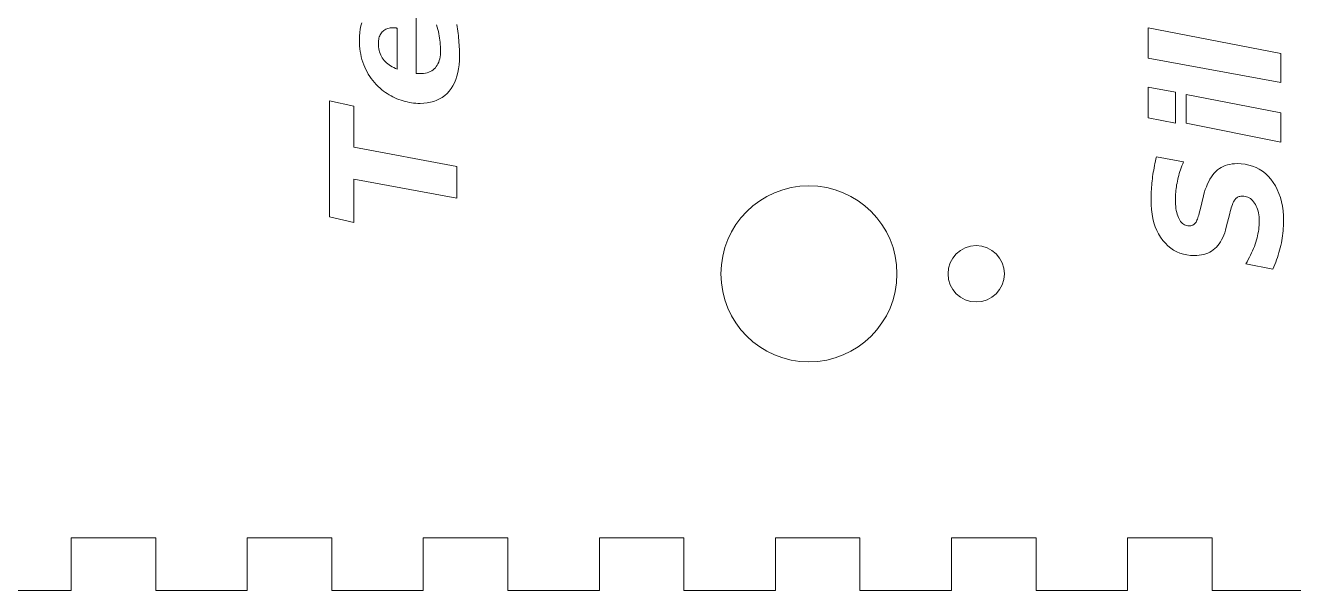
# Model space of a CAD drawing. Header units: millimetres. Extents: x 0 to 555, y 0 to 274.
# Drawn here: x 417.5 to 489.5, y 200 to 232.1 of the extents above; entities that cross this region are included whole.
import ezdxf

# ---------------------------------------------------------------- set-up
doc = ezdxf.new("R2010")
doc.units = ezdxf.units.MM
doc.layers.get('0').update_dxf_attribs({"linetype": 'CONTINUOUS', "lineweight": 0})
doc.layers.add('noname', color=1, linetype='CONTINUOUS', lineweight=0)

msp = doc.modelspace()

# ---------------------------------------------------------------- linework, layer by layer
for p, q in [((424.9, 203), (420.1, 203)), ((420.1, 203), (420.1, 200)), ((424.9, 200), (424.9, 203)), ((434.9, 203), (430.1, 203)), ((430.1, 203), (430.1, 200)), ((434.9, 200), (434.9, 203)), ((444.9, 203), (440.1, 203)), ((440.1, 203), (440.1, 200)), ((444.9, 200), (444.9, 203)), ((454.9, 203), (450.1, 203)), ((450.1, 203), (450.1, 200)), ((454.9, 200), (454.9, 203)), ((464.9, 203), (460.1, 203)), ((460.1, 203), (460.1, 200)), ((464.9, 200), (464.9, 203)), ((474.9, 203), (470.1, 203)), ((470.1, 203), (470.1, 200)), ((474.9, 200), (474.9, 203)), ((484.9, 203), (480.1, 203)), ((480.1, 203), (480.1, 200)), ((484.9, 200), (484.9, 203)), ((420.1, 200), (414.9, 200)), ((430.1, 200), (424.9, 200)), ((440.1, 200), (434.9, 200)), ((450.1, 200), (444.9, 200)), ((460.1, 200), (454.9, 200)), ((470.1, 200), (464.9, 200)), ((480.1, 200), (474.9, 200)), ((490.1, 200), (484.9, 200))]:
    msp.add_line(p, q)
for points in [[(439.696, 233.522), (439.696, 229.378), (439.703, 229.378), (439.711, 229.377), (439.719, 229.377), (439.727, 229.377), (439.737, 229.376), (439.747, 229.376), (439.757, 229.375), (439.768, 229.375), (439.78, 229.374), (439.792, 229.373), (439.804, 229.372), (439.816, 229.371), (439.827, 229.37), (439.837, 229.37), (439.847, 229.369), (439.857, 229.369), (439.865, 229.368), (439.873, 229.368), (439.881, 229.368), (439.888, 229.368), (440.005, 229.371), (440.115, 229.381), (440.22, 229.398), (440.318, 229.421), (440.411, 229.45), (440.497, 229.486), (440.578, 229.529), (440.652, 229.578), (440.721, 229.634), (440.783, 229.697), (440.839, 229.766), (440.889, 229.842), (440.934, 229.924), (440.972, 230.013), (441.005, 230.108), (441.031, 230.211), (441.052, 230.319), (441.067, 230.435), (441.075, 230.557), (441.078, 230.686), (441.077, 230.8), (441.072, 230.915), (441.065, 231.031), (441.054, 231.149), (441.04, 231.268), (441.023, 231.389), (441.003, 231.51), (440.98, 231.633), (440.954, 231.758), (440.925, 231.883), (440.892, 232.01), (440.856, 232.138)], [(439.696, 233.522), (439.696, 229.378), (439.703, 229.378), (439.711, 229.377), (439.719, 229.377), (439.727, 229.377), (439.737, 229.376), (439.747, 229.376), (439.757, 229.375), (439.768, 229.375), (439.78, 229.374), (439.792, 229.373), (439.804, 229.372), (439.816, 229.371), (439.827, 229.37), (439.837, 229.37), (439.847, 229.369), (439.857, 229.369), (439.865, 229.368), (439.873, 229.368), (439.881, 229.368), (439.888, 229.368), (440.005, 229.371), (440.115, 229.381), (440.22, 229.398), (440.318, 229.421), (440.411, 229.45), (440.497, 229.486), (440.578, 229.529), (440.652, 229.578), (440.721, 229.634), (440.783, 229.697), (440.839, 229.766), (440.889, 229.842), (440.934, 229.924), (440.972, 230.013), (441.005, 230.108), (441.031, 230.211), (441.052, 230.319), (441.067, 230.435), (441.075, 230.557), (441.078, 230.686), (441.077, 230.8), (441.072, 230.915), (441.065, 231.031), (441.054, 231.149), (441.04, 231.268), (441.023, 231.389), (441.003, 231.51), (440.98, 231.633), (440.954, 231.758), (440.925, 231.883), (440.892, 232.01), (440.856, 232.138)], [(442.004, 232.163), (442.025, 232.035), (442.044, 231.907), (442.061, 231.78), (442.077, 231.653), (442.091, 231.526), (442.104, 231.398), (442.116, 231.27), (442.126, 231.142), (442.134, 231.013), (442.141, 230.884), (442.147, 230.754), (442.151, 230.624), (442.153, 230.493), (442.154, 230.362), (442.148, 230.111), (442.13, 229.871), (442.101, 229.644), (442.06, 229.428), (442.008, 229.223), (441.944, 229.031), (441.868, 228.85), (441.78, 228.68), (441.681, 228.523), (441.57, 228.377), (441.448, 228.244), (441.317, 228.125), (441.176, 228.021), (441.025, 227.93), (440.864, 227.853), (440.694, 227.79), (440.514, 227.741), (440.325, 227.706), (440.126, 227.685), (439.917, 227.678), (439.793, 227.681), (439.671, 227.687), (439.549, 227.698), (439.428, 227.714), (439.307, 227.734), (439.188, 227.758), (439.069, 227.787), (438.951, 227.82), (438.833, 227.857), (438.717, 227.899), (438.601, 227.945), (438.487, 227.995), (438.376, 228.05), (438.266, 228.108), (438.158, 228.17), (438.052, 228.236), (437.949, 228.306), (437.847, 228.38), (437.747, 228.458), (437.649, 228.54), (437.536, 228.642), (437.429, 228.747), (437.327, 228.857), (437.231, 228.97), (437.14, 229.088), (437.055, 229.209), (436.975, 229.334), (436.902, 229.463), (436.833, 229.596), (436.77, 229.733), (436.713, 229.874), (436.662, 230.017), (436.617, 230.164), (436.578, 230.314), (436.545, 230.467), (436.518, 230.622), (436.497, 230.781), (436.482, 230.943), (436.473, 231.108), (436.47, 231.276), (436.476, 231.491), (436.493, 231.698), (436.521, 231.895), (436.561, 232.083), (436.612, 232.262)], [(442.004, 232.163), (442.025, 232.035), (442.044, 231.907), (442.061, 231.78), (442.077, 231.653), (442.091, 231.526), (442.104, 231.398), (442.116, 231.27), (442.126, 231.142), (442.134, 231.013), (442.141, 230.884), (442.147, 230.754), (442.151, 230.624), (442.153, 230.493), (442.154, 230.362), (442.148, 230.111), (442.13, 229.871), (442.101, 229.644), (442.06, 229.428), (442.008, 229.223), (441.944, 229.031), (441.868, 228.85), (441.78, 228.68), (441.681, 228.523), (441.57, 228.377), (441.448, 228.244), (441.317, 228.125), (441.176, 228.021), (441.025, 227.93), (440.864, 227.853), (440.694, 227.79), (440.514, 227.741), (440.325, 227.706), (440.126, 227.685), (439.917, 227.678), (439.793, 227.681), (439.671, 227.687), (439.549, 227.698), (439.428, 227.714), (439.307, 227.734), (439.188, 227.758), (439.069, 227.787), (438.951, 227.82), (438.833, 227.857), (438.717, 227.899), (438.601, 227.945), (438.487, 227.995), (438.376, 228.05), (438.266, 228.108), (438.158, 228.17), (438.052, 228.236), (437.949, 228.306), (437.847, 228.38), (437.747, 228.458), (437.649, 228.54), (437.536, 228.642), (437.429, 228.747), (437.327, 228.857), (437.231, 228.97), (437.14, 229.088), (437.055, 229.209), (436.975, 229.334), (436.902, 229.463), (436.833, 229.596), (436.77, 229.733), (436.713, 229.874), (436.662, 230.017), (436.617, 230.164), (436.578, 230.314), (436.545, 230.467), (436.518, 230.622), (436.497, 230.781), (436.482, 230.943), (436.473, 231.108), (436.47, 231.276), (436.476, 231.491), (436.493, 231.698), (436.521, 231.895), (436.561, 232.083), (436.612, 232.262)], [(438.621, 231.948), (438.608, 231.951), (438.596, 231.954), (438.583, 231.957), (438.571, 231.96), (438.558, 231.962), (438.546, 231.965), (438.533, 231.967), (438.521, 231.969), (438.508, 231.97), (438.496, 231.972), (438.483, 231.973), (438.47, 231.975), (438.457, 231.976), (438.445, 231.977), (438.432, 231.977), (438.419, 231.978), (438.406, 231.979), (438.394, 231.979), (438.381, 231.979), (438.369, 231.979), (438.295, 231.977), (438.224, 231.97), (438.157, 231.957), (438.092, 231.94), (438.03, 231.919), (437.972, 231.892), (437.917, 231.86), (437.864, 231.824), (437.815, 231.783), (437.769, 231.737), (437.726, 231.687), (437.688, 231.634), (437.655, 231.577), (437.626, 231.518), (437.601, 231.454), (437.581, 231.387), (437.566, 231.317), (437.555, 231.244), (437.548, 231.167), (437.546, 231.086), (437.548, 230.982), (437.557, 230.882), (437.57, 230.784), (437.589, 230.689), (437.614, 230.598), (437.644, 230.51), (437.68, 230.425), (437.721, 230.343), (437.767, 230.264), (437.819, 230.189), (437.876, 230.117), (437.938, 230.049), (438.005, 229.984), (438.078, 229.922), (438.155, 229.864), (438.238, 229.81), (438.326, 229.758), (438.419, 229.71), (438.517, 229.666), (438.621, 229.625), (438.621, 231.948)], [(438.621, 231.948), (438.608, 231.951), (438.596, 231.954), (438.583, 231.957), (438.571, 231.96), (438.558, 231.962), (438.546, 231.965), (438.533, 231.967), (438.521, 231.969), (438.508, 231.97), (438.496, 231.972), (438.483, 231.973), (438.47, 231.975), (438.457, 231.976), (438.445, 231.977), (438.432, 231.977), (438.419, 231.978), (438.406, 231.979), (438.394, 231.979), (438.381, 231.979), (438.369, 231.979), (438.295, 231.977), (438.224, 231.97), (438.157, 231.957), (438.092, 231.94), (438.03, 231.919), (437.972, 231.892), (437.917, 231.86), (437.864, 231.824), (437.815, 231.783), (437.769, 231.737), (437.726, 231.687), (437.688, 231.634), (437.655, 231.577), (437.626, 231.518), (437.601, 231.454), (437.581, 231.387), (437.566, 231.317), (437.555, 231.244), (437.548, 231.167), (437.546, 231.086), (437.548, 230.982), (437.557, 230.882), (437.57, 230.784), (437.589, 230.689), (437.614, 230.598), (437.644, 230.51), (437.68, 230.425), (437.721, 230.343), (437.767, 230.264), (437.819, 230.189), (437.876, 230.117), (437.938, 230.049), (438.005, 229.984), (438.078, 229.922), (438.155, 229.864), (438.238, 229.81), (438.326, 229.758), (438.419, 229.71), (438.517, 229.666), (438.621, 229.625), (438.621, 231.948)], [(481.274, 230.246), (481.274, 231.974), (488.8, 230.52), (488.8, 228.864), (481.274, 230.246)], [(481.274, 230.246), (481.274, 231.974), (488.8, 230.52), (488.8, 228.864), (481.274, 230.246)], [(481.274, 226.867), (481.274, 228.595), (482.81, 228.322), (482.81, 226.56), (481.274, 226.867)], [(481.274, 226.867), (481.274, 228.595), (482.81, 228.322), (482.81, 226.56), (481.274, 226.867)], [(434.781, 221.227), (434.781, 227.832), (436.163, 227.525), (436.163, 225.19), (442, 224.088), (442, 222.302), (436.163, 223.378), (436.163, 220.92), (434.781, 221.227)], [(434.781, 221.227), (434.781, 227.832), (436.163, 227.525), (436.163, 225.19), (442, 224.088), (442, 222.302), (436.163, 223.378), (436.163, 220.92), (434.781, 221.227)], [(483.424, 226.56), (483.424, 228.192), (488.8, 227.141), (488.8, 225.485), (483.424, 226.56)], [(483.424, 226.56), (483.424, 228.192), (488.8, 227.141), (488.8, 225.485), (483.424, 226.56)], [(481.734, 224.65), (483.27, 224.352), (483.225, 224.242), (483.182, 224.132), (483.142, 224.022), (483.103, 223.913), (483.068, 223.804), (483.034, 223.695), (483.003, 223.586), (482.975, 223.478), (482.949, 223.37), (482.925, 223.262), (482.903, 223.155), (482.883, 223.048), (482.866, 222.942), (482.851, 222.837), (482.838, 222.731), (482.828, 222.627), (482.82, 222.523), (482.814, 222.419), (482.811, 222.316), (482.81, 222.214), (482.812, 222.076), (482.818, 221.945), (482.828, 221.82), (482.843, 221.701), (482.862, 221.588), (482.885, 221.481), (482.912, 221.381), (482.943, 221.287), (482.979, 221.199), (483.018, 221.117), (483.061, 221.042), (483.107, 220.975), (483.157, 220.916), (483.209, 220.865), (483.265, 220.822), (483.324, 220.786), (483.386, 220.759), (483.452, 220.739), (483.52, 220.727), (483.592, 220.723), (483.638, 220.725), (483.682, 220.73), (483.724, 220.739), (483.764, 220.752), (483.801, 220.768), (483.837, 220.787), (483.871, 220.81), (483.902, 220.837), (483.932, 220.867), (483.959, 220.901), (483.985, 220.94), (484.011, 220.987), (484.037, 221.041), (484.062, 221.103), (484.088, 221.173), (484.113, 221.25), (484.138, 221.334), (484.163, 221.426), (484.189, 221.526), (484.214, 221.633), (484.403, 222.422), (484.454, 222.607), (484.51, 222.781), (484.57, 222.946), (484.634, 223.1), (484.703, 223.244), (484.776, 223.378), (484.854, 223.501), (484.936, 223.615), (485.023, 223.719), (485.114, 223.812), (485.209, 223.896), (485.31, 223.972), (485.416, 224.038), (485.528, 224.096), (485.645, 224.145), (485.768, 224.185), (485.896, 224.216), (486.03, 224.238), (486.169, 224.252), (486.314, 224.256), (486.548, 224.247), (486.773, 224.221), (486.988, 224.177), (487.194, 224.115), (487.391, 224.035), (487.578, 223.938), (487.755, 223.823), (487.923, 223.691), (488.082, 223.541), (488.231, 223.373), (488.368, 223.19), (488.491, 222.995), (488.6, 222.788), (488.694, 222.569), (488.773, 222.337), (488.838, 222.094), (488.889, 221.838), (488.925, 221.57), (488.946, 221.289), (488.954, 220.997), (488.952, 220.858), (488.947, 220.719), (488.94, 220.58), (488.929, 220.441), (488.915, 220.303), (488.898, 220.164), (488.878, 220.026), (488.855, 219.888), (488.829, 219.75), (488.8, 219.612), (488.767, 219.475), (488.732, 219.338), (488.693, 219.202), (488.651, 219.066), (488.607, 218.931), (488.559, 218.797), (488.509, 218.663), (488.455, 218.53), (488.399, 218.397), (488.339, 218.266), (486.803, 218.558), (486.879, 218.686), (486.95, 218.812), (487.018, 218.938), (487.081, 219.063), (487.141, 219.188), (487.197, 219.312), (487.249, 219.435), (487.297, 219.557), (487.341, 219.678), (487.382, 219.799), (487.418, 219.92), (487.45, 220.039), (487.478, 220.159), (487.503, 220.278), (487.524, 220.397), (487.541, 220.516), (487.554, 220.634), (487.564, 220.752), (487.569, 220.87), (487.571, 220.987), (487.569, 221.112), (487.561, 221.231), (487.547, 221.346), (487.529, 221.456), (487.505, 221.561), (487.475, 221.662), (487.441, 221.758), (487.401, 221.849), (487.355, 221.935), (487.305, 222.017), (487.25, 222.092), (487.192, 222.159), (487.132, 222.219), (487.068, 222.27), (487.001, 222.314), (486.932, 222.349), (486.859, 222.377), (486.783, 222.397), (486.705, 222.409), (486.623, 222.413), (486.57, 222.411), (486.52, 222.405), (486.471, 222.396), (486.426, 222.383), (486.383, 222.367), (486.342, 222.346), (486.303, 222.322), (486.268, 222.295), (486.234, 222.263), (486.203, 222.228), (486.173, 222.187), (486.142, 222.137), (486.112, 222.078), (486.081, 222.01), (486.05, 221.933), (486.019, 221.848), (485.988, 221.754), (485.957, 221.651), (485.925, 221.54), (485.894, 221.419), (485.704, 220.639), (485.66, 220.481), (485.612, 220.331), (485.559, 220.19), (485.5, 220.056), (485.438, 219.931), (485.37, 219.814), (485.297, 219.706), (485.22, 219.605), (485.138, 219.513), (485.051, 219.43), (484.959, 219.354), (484.862, 219.287), (484.76, 219.228), (484.652, 219.176), (484.539, 219.133), (484.42, 219.097), (484.297, 219.069), (484.168, 219.049), (484.034, 219.038), (483.894, 219.034), (483.675, 219.042), (483.465, 219.068), (483.263, 219.111), (483.071, 219.171), (482.887, 219.248), (482.712, 219.343), (482.546, 219.455), (482.389, 219.583), (482.241, 219.73), (482.102, 219.893), (481.973, 220.071), (481.859, 220.26), (481.758, 220.462), (481.67, 220.675), (481.596, 220.9), (481.535, 221.137), (481.488, 221.386), (481.454, 221.647), (481.434, 221.92), (481.427, 222.204), (481.428, 222.321), (481.43, 222.438), (481.434, 222.557), (481.439, 222.675), (481.446, 222.794), (481.455, 222.914), (481.465, 223.035), (481.476, 223.156), (481.489, 223.277), (481.504, 223.399), (481.52, 223.522), (481.538, 223.646), (481.557, 223.77), (481.578, 223.894), (481.6, 224.019), (481.624, 224.144), (481.649, 224.27), (481.676, 224.396), (481.704, 224.523), (481.734, 224.65)], [(481.734, 224.65), (483.27, 224.352), (483.225, 224.242), (483.182, 224.132), (483.142, 224.022), (483.103, 223.913), (483.068, 223.804), (483.034, 223.695), (483.003, 223.586), (482.975, 223.478), (482.949, 223.37), (482.925, 223.262), (482.903, 223.155), (482.883, 223.048), (482.866, 222.942), (482.851, 222.837), (482.838, 222.731), (482.828, 222.627), (482.82, 222.523), (482.814, 222.419), (482.811, 222.316), (482.81, 222.214), (482.812, 222.076), (482.818, 221.945), (482.828, 221.82), (482.843, 221.701), (482.862, 221.588), (482.885, 221.481), (482.912, 221.381), (482.943, 221.287), (482.979, 221.199), (483.018, 221.117), (483.061, 221.042), (483.107, 220.975), (483.157, 220.916), (483.209, 220.865), (483.265, 220.822), (483.324, 220.786), (483.386, 220.759), (483.452, 220.739), (483.52, 220.727), (483.592, 220.723), (483.638, 220.725), (483.682, 220.73), (483.724, 220.739), (483.764, 220.752), (483.801, 220.768), (483.837, 220.787), (483.871, 220.81), (483.902, 220.837), (483.932, 220.867), (483.959, 220.901), (483.985, 220.94), (484.011, 220.987), (484.037, 221.041), (484.062, 221.103), (484.088, 221.173), (484.113, 221.25), (484.138, 221.334), (484.163, 221.426), (484.189, 221.526), (484.214, 221.633), (484.403, 222.422), (484.454, 222.607), (484.51, 222.781), (484.57, 222.946), (484.634, 223.1), (484.703, 223.244), (484.776, 223.378), (484.854, 223.501), (484.936, 223.615), (485.023, 223.719), (485.114, 223.812), (485.209, 223.896), (485.31, 223.972), (485.416, 224.038), (485.528, 224.096), (485.645, 224.145), (485.768, 224.185), (485.896, 224.216), (486.03, 224.238), (486.169, 224.252), (486.314, 224.256), (486.548, 224.247), (486.773, 224.221), (486.988, 224.177), (487.194, 224.115), (487.391, 224.035), (487.578, 223.938), (487.755, 223.823), (487.923, 223.691), (488.082, 223.541), (488.231, 223.373), (488.368, 223.19), (488.491, 222.995), (488.6, 222.788), (488.694, 222.569), (488.773, 222.337), (488.838, 222.094), (488.889, 221.838), (488.925, 221.57), (488.946, 221.289), (488.954, 220.997), (488.952, 220.858), (488.947, 220.719), (488.94, 220.58), (488.929, 220.441), (488.915, 220.303), (488.898, 220.164), (488.878, 220.026), (488.855, 219.888), (488.829, 219.75), (488.8, 219.612), (488.767, 219.475), (488.732, 219.338), (488.693, 219.202), (488.651, 219.066), (488.607, 218.931), (488.559, 218.797), (488.509, 218.663), (488.455, 218.53), (488.399, 218.397), (488.339, 218.266), (486.803, 218.558), (486.879, 218.686), (486.95, 218.812), (487.018, 218.938), (487.081, 219.063), (487.141, 219.188), (487.197, 219.312), (487.249, 219.435), (487.297, 219.557), (487.341, 219.678), (487.382, 219.799), (487.418, 219.92), (487.45, 220.039), (487.478, 220.159), (487.503, 220.278), (487.524, 220.397), (487.541, 220.516), (487.554, 220.634), (487.564, 220.752), (487.569, 220.87), (487.571, 220.987), (487.569, 221.112), (487.561, 221.231), (487.547, 221.346), (487.529, 221.456), (487.505, 221.561), (487.475, 221.662), (487.441, 221.758), (487.401, 221.849), (487.355, 221.935), (487.305, 222.017), (487.25, 222.092), (487.192, 222.159), (487.132, 222.219), (487.068, 222.27), (487.001, 222.314), (486.932, 222.349), (486.859, 222.377), (486.783, 222.397), (486.705, 222.409), (486.623, 222.413), (486.57, 222.411), (486.52, 222.405), (486.471, 222.396), (486.426, 222.383), (486.383, 222.367), (486.342, 222.346), (486.303, 222.322), (486.268, 222.295), (486.234, 222.263), (486.203, 222.228), (486.173, 222.187), (486.142, 222.137), (486.112, 222.078), (486.081, 222.01), (486.05, 221.933), (486.019, 221.848), (485.988, 221.754), (485.957, 221.651), (485.925, 221.54), (485.894, 221.419), (485.704, 220.639), (485.66, 220.481), (485.612, 220.331), (485.559, 220.19), (485.5, 220.056), (485.438, 219.931), (485.37, 219.814), (485.297, 219.706), (485.22, 219.605), (485.138, 219.513), (485.051, 219.43), (484.959, 219.354), (484.862, 219.287), (484.76, 219.228), (484.652, 219.176), (484.539, 219.133), (484.42, 219.097), (484.297, 219.069), (484.168, 219.049), (484.034, 219.038), (483.894, 219.034), (483.675, 219.042), (483.465, 219.068), (483.263, 219.111), (483.071, 219.171), (482.887, 219.248), (482.712, 219.343), (482.546, 219.455), (482.389, 219.583), (482.241, 219.73), (482.102, 219.893), (481.973, 220.071), (481.859, 220.26), (481.758, 220.462), (481.67, 220.675), (481.596, 220.9), (481.535, 221.137), (481.488, 221.386), (481.454, 221.647), (481.434, 221.92), (481.427, 222.204), (481.428, 222.321), (481.43, 222.438), (481.434, 222.557), (481.439, 222.675), (481.446, 222.794), (481.455, 222.914), (481.465, 223.035), (481.476, 223.156), (481.489, 223.277), (481.504, 223.399), (481.52, 223.522), (481.538, 223.646), (481.557, 223.77), (481.578, 223.894), (481.6, 224.019), (481.624, 224.144), (481.649, 224.27), (481.676, 224.396), (481.704, 224.523), (481.734, 224.65)]]:
    msp.add_lwpolyline(points)
for centre, radius in [((462, 218), 5), ((471.5, 218), 1.6)]:
    msp.add_circle(centre, radius)
at = {"layer": 'noname'}
msp.add_circle((462, 218), 5, dxfattribs=at)

doc.saveas('drawing.dxf')
